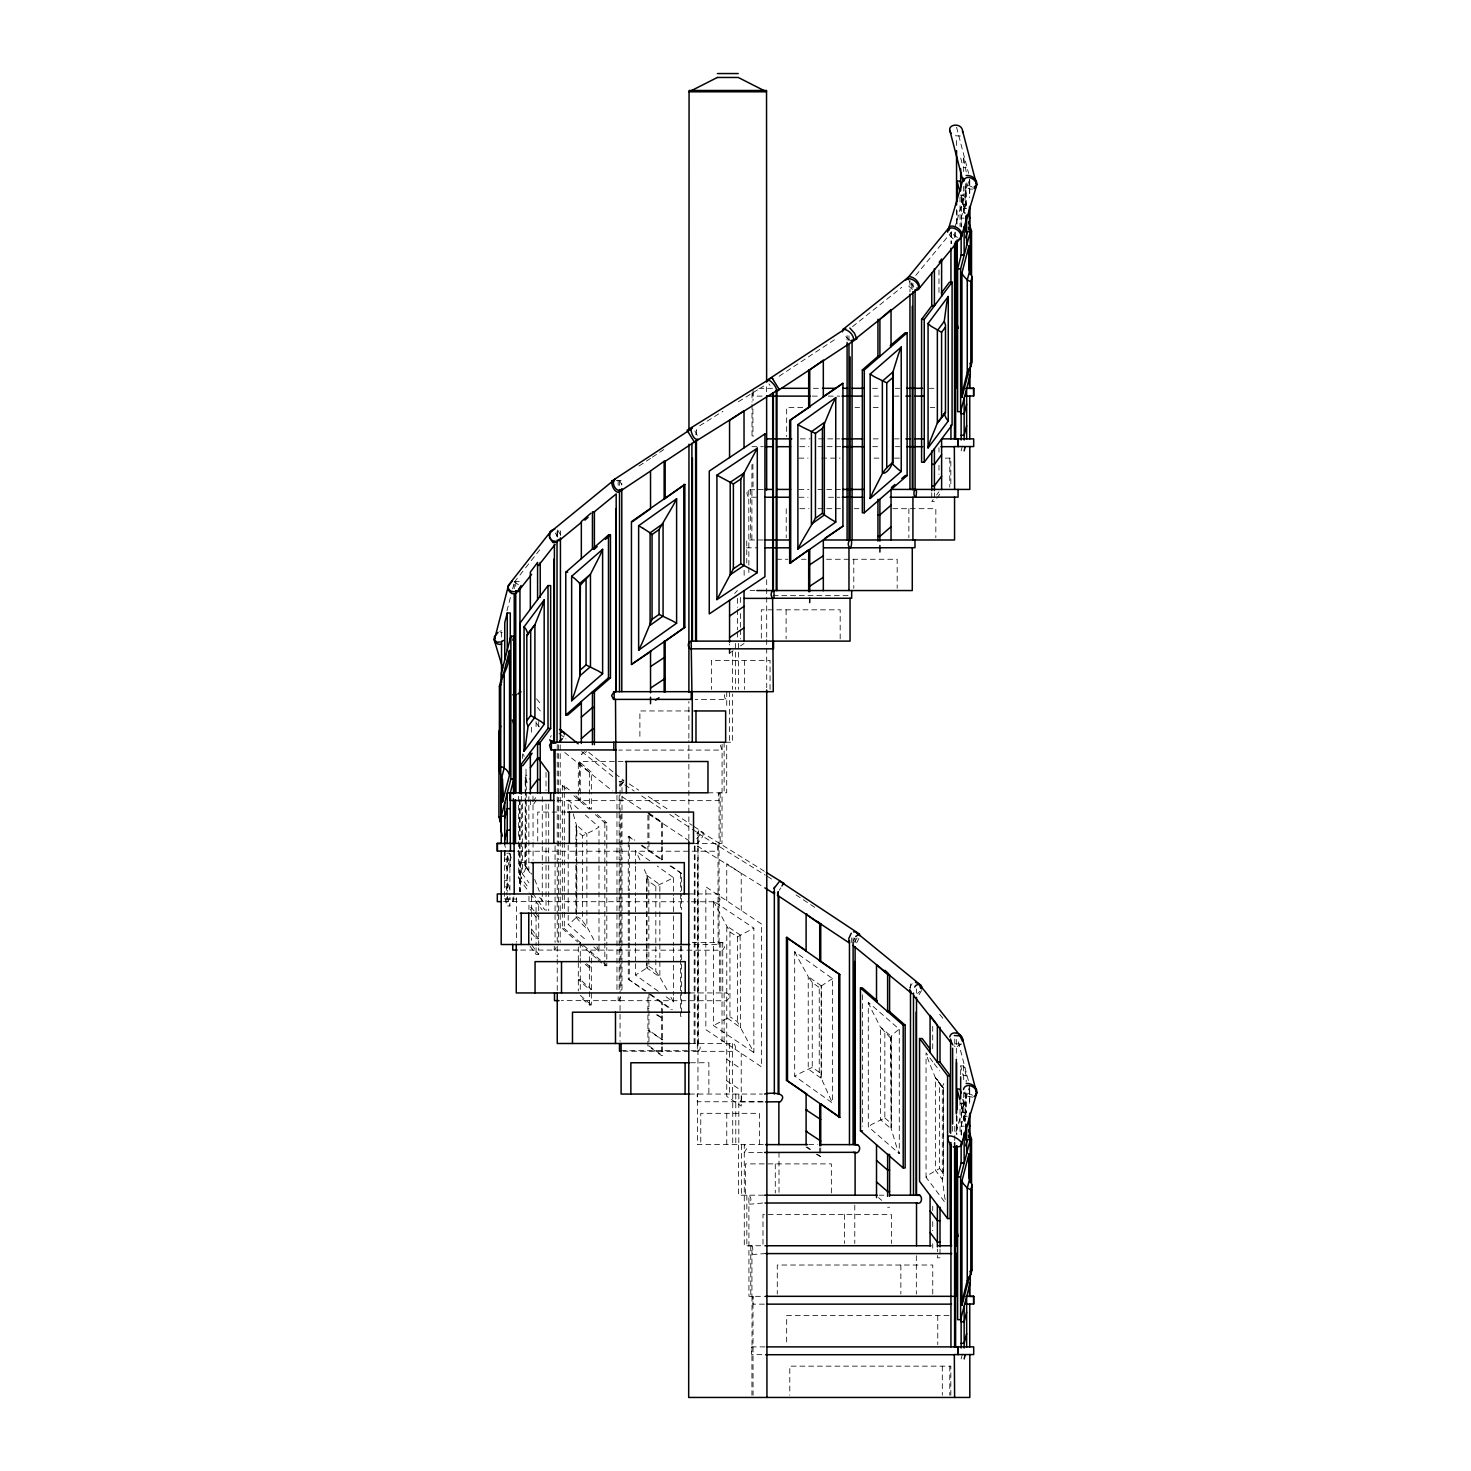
<?xml version="1.0" encoding="UTF-8"?>
<svg xmlns="http://www.w3.org/2000/svg" width="1471" height="1471" viewBox="0 0 1471 1471"><rect width="100%" height="100%" fill="white"/><g stroke="black" fill="none" stroke-linecap="round" stroke-linejoin="round"><path stroke-width="0.75" stroke-dasharray="5 3.75" d="M688.851 839.297L688.869 761.206M688.869 758.907L688.869 740.52M688.869 738.221L688.888 701.483M945.209 1199.509A160.56 122.35 43.3 0 1 944.695 1197.155L942.304 1179.374L942.304 1086.922L935.372 1077.71L943.518 1087.933L943.518 1176.524L942.304 1179.374L935.372 1170.162L935.372 1077.71L928.201 1059.929A160.56 122.35 43.3 0 1 926.73 1055.222M529.909 872.708L525.055 865.775L525.827 774.555L530.222 779.63M868.295 1002.266A160.56 90.779 55.1 0 0 871.384 1009.363L880.449 1027.144L891.5 1036.577L891.205 1128.735L896.538 1146.589A160.56 90.779 55.1 0 0 899.277 1153.687L868.295 1126.712L868.295 1002.266L899.277 1029.24L899.277 1153.687M575.878 839.72L576.356 824.882L586.874 834.094L586.874 926.565L593.788 939.73M720.275 745.153L722.096 750.081L618.721 750.081M724.284 694.588L724.946 698.357L726.748 699.516L695.158 699.516M620.707 996.842L618.795 1000.629M525.055 865.775L525.202 842.166M729.524 645.034L729.616 644.022M943.518 1087.933L943.518 1175.825M575.878 917.003C580.971 914.502 597.502 942.635 575.878 917.003L575.878 862.447M891.518 1036.687L890.543 1038.048L891.518 1127.613M646.799 891.408L646.909 875.447L643.011 866.474M794.689 951.7A160.56 48.359 60.4 0 0 798.348 958.798L808.223 976.579L808.223 1069.049L821.186 1078.243L821.259 985.809L821.259 1078.188L829.166 1096.024A160.56 48.359 60.4 0 0 832.623 1103.121L794.689 1076.147L794.689 951.7L832.623 978.675L832.623 1103.121M909.538 987.924L912.59 982.922M556.093 947.306L554.732 950.064M832.623 978.675A45.638 7.355 -26.7 0 0 828.063 981.378L819.237 987.482L819.237 1072.304L821.278 1078.022M506.943 610.87L512.055 591.085M512.625 588.896L514.335 582.295M961.133 226.865L961.133 218.131L963.652 208.459L966.649 208.459M961.133 450.917L962.641 445.125M961.133 1134.895L961.133 1126.161L963.652 1116.489L966.649 1116.489M961.133 1358.947L962.641 1353.136M954.605 228.336L969.095 179.977M955.911 1131.971L969.738 1085.8M734.673 593.457L737.486 590.551M857.097 937.891L854.725 941.992M921.49 990.516L919.118 994.635M623.447 781.561L620.137 787.206M853.364 940.962L854.835 937.891M858.972 938.406L856.618 942.874M563.503 737.155L564.184 735.647M764.405 871.237L698.89 830.582L696.978 833.763M550.411 737.155L551.276 735.629M779.17 890.396L780.88 887.84M697.144 833.303L698.89 830.582M513.085 901.631L513.839 896.85M696.739 838.819C706.852 825.617 703.874 838.58 696.684 843.545M532.759 801.658L536.363 796.822M536.602 800.04L532.998 804.876L530.351 804.876L530.351 796.142M934.398 492.748L934.398 501.482L931.75 501.482L935.372 496.646M936.567 495.047L938.976 491.81M936.806 498.264L940.429 493.429M514.225 582.295L518.491 576.871M519.907 575.069L524.154 569.645M525.588 567.843L529.836 562.437M531.252 560.616L539.765 549.786M919.798 991.38L917.647 993.44M961.574 1044.005L956.591 1046.745M915.789 275.426L951.663 231.83M573.249 813.941L576.356 824.882L576.356 917.352L571.723 921.765A45.638 13.901 -22.2 0 1 568.174 924.45L587.021 940.944M890.543 1038.048L880.449 1027.144L880.449 1119.596L891.04 1128.809L891.04 1036.356L895.71 1031.943A45.638 13.791 -22.3 0 1 899.277 1029.24M620.21 781.928L623.465 780.145M584.52 751.552L581.339 754.31L583.288 754.31L586.469 751.552M619.217 785.257L623.649 782.351M852.5 326.654L901.741 287.341M646.909 943.113L646.909 967.918L640.014 972.331A45.638 7.337 -26.7 0 1 635.454 975.016L658.934 991.711M729.561 653.179L733.165 650.77M740.409 645.934L744.032 643.507M937.376 1079.383L939.601 1083.649L939.601 1168.47L928.973 1174.593A45.638 18.59 -15.1 0 0 926.05 1177.278L945.007 1202.451M639.039 465.994L650.476 458.419M652.37 457.15L665.719 448.306M779.115 376.245L834.756 339.58M648.84 959.331L648.84 966.208L646.835 967.9L659.854 977.13L667.282 990.296M699.663 425.781L722.923 411.328M738.442 401.712L763.67 386.064M690.414 1043.491L732.503 1043.491C736.401 1043.914 736.401 1050.901 732.503 1051.324L697.953 1051.324C701.189 1049.981 701.005 1043.987 697.328 1043.491L697.419 860.37M582.479 890.819L582.479 835.785L594.854 829.681A45.638 13.901 -22.2 0 0 598.991 826.996L585.403 815.099M884.843 1033.083L884.843 1117.905L872.45 1124.028A45.638 13.791 -22.3 0 0 868.295 1126.712M727.41 1018.134L740.557 1027.677L753.869 1052.556L753.869 928.109L713.49 901.135L713.49 1025.581L753.869 1052.556M713.49 901.135L729.947 931.952L729.947 1016.774L713.49 1025.581M729.947 931.952L737.376 936.917L753.869 928.109M740.134 935.446L740.557 1027.677L737.376 1021.738L729.947 1016.774M646.799 875.668L648.84 881.386L655.827 886.351L668.514 880.246A45.638 7.337 -26.7 0 0 673.387 877.562L657.261 866.088M819.237 1072.304L812.249 1067.339L799.58 1073.462A45.638 7.355 -26.7 0 0 794.689 1076.147M765.012 1346.884L751.938 1346.884L751.185 1348.024L751.663 1354.57L763.32 1354.717M960.379 135.994L953.98 135.718M960.379 1044.005L953.98 1043.748M499.717 631.372L501.501 630.728M763.32 489.42L747.801 489.953L746.845 493.337L748.279 497.124L757.896 497.253M697.953 1051.324L623.281 1051.195M500.508 632.787L502.199 632.512M972.662 189.152L969.371 189.005L964.958 186.082M972.662 1097.164L967.716 1096.373L964.057 1092.659M966.19 171.942L963.67 157.893L960.673 157.893L962.678 165.635M963.192 167.565L966.19 167.565M960.673 195.036L963.67 195.036L967.146 208.386M960.784 195.496L963.799 195.496M963.119 204.432L966.116 204.432M961.133 218.131L964.149 218.131M758.834 388.307L772.477 388.307M813.408 388.307L820.23 388.307M872.542 388.307L879.364 388.307M895.269 388.307L899.811 388.307M929.378 388.307L933.92 388.307M762.125 396.122L753.005 396.122L752.968 393.217M812.323 396.122L819.163 396.122M828.283 396.122L839.702 396.122M873.921 396.122L878.481 396.122M894.46 396.122L899.02 396.122M802.706 407.559L786.672 407.559L786.672 436.63M855 407.559L859.56 407.559M873.222 407.559L878.242 407.559M930.168 407.559L934.729 407.559M800.334 438.873L810.098 438.873M818.556 438.873L825.396 438.873M827.677 438.873L839.776 438.873M873.222 438.873L878.555 438.873M894.46 438.873L899.094 438.873M751.938 446.688L763.32 446.688M799.746 446.688L808.866 446.688M817.968 446.688L824.808 446.688M827.07 446.688L840.75 446.688M872.616 446.688L879.456 446.688M895.398 446.688L899.939 446.688M798.882 458.125L808.057 458.125M821.774 458.125L840.07 458.125M874.013 458.125L878.923 458.125M894.497 458.125L899.498 458.125M945.228 458.125L950.836 458.125L950.836 487.195M616.147 480.373L621.792 480.373L621.792 484.97M798.882 489.42L808.866 489.42M817.931 489.42L840.75 489.42M798.937 497.253L808.057 497.253M828.559 497.253L839.959 497.253M799.819 508.69L808.921 508.69M818.005 508.69L840.732 508.69M854.228 508.69L858.899 508.69M892.768 508.69L935.832 508.69L935.832 537.761M763.32 539.986L746.753 539.986L746.753 562.97M746.422 547.819L757.822 547.819M776.541 559.256L787.923 559.256M801.53 559.256L806.145 559.256M826.537 559.256L897.181 559.256L897.181 588.326M514.225 581.505L519.943 581.505L517.424 580.015M750.045 590.551L755.542 590.551M773.047 595.645L849.889 595.645M501.537 632.07L501.537 638.966M689.531 710.953L639.885 710.953L639.885 740.005M725.644 742.248L732.448 742.248L732.448 693.981M623.134 761.518L579.556 761.518L579.556 790.571M580.273 762.53L580.273 799.672L578.305 799.672L578.305 762.53L580.273 762.53L591.324 772.201L591.324 794.046M578.305 762.53L589.356 772.201L591.324 772.201M619.144 781.634L621.994 781.634L621.994 859.726M562.345 790.24L562.345 785.698L564.312 785.698L569.259 790.037M707.974 792.814L726.711 792.814L726.711 744.547M578.82 800.132L580.806 800.132M557.472 800.647L719.043 800.647L718.069 796.73L719.043 792.814L719.08 944.511L690.395 944.511M565.783 812.066L537.742 812.066L537.742 841.136M595.35 814.603L604.838 822.896L606.806 822.896L606.806 895.453M647.902 813.095L662.557 822.767L662.557 844.611M628.264 890.672L628.264 836.264L634.828 840.198M693.521 843.379L722.004 843.379L722.096 742.248M648.546 850.698L649.594 850.698M517.222 851.213L717.995 851.213L717.995 843.379L718.105 944.511M506.888 853.217L509.904 853.217L509.904 895.085M661.123 859.634L662.152 859.634M641.172 845.439L661.509 859.91L662.557 859.91L662.557 846.8M520.201 862.631L529.413 862.631M669.967 865.923L681.625 873.461L681.625 896.133M518.656 841.706L518.656 877.985L521.322 877.985L529.137 888.613M688.63 893.945L719.08 893.945L719.981 899.811L719.08 901.778L687.196 901.778M505.344 899.038L516.431 899.038M503.523 901.631L684.934 901.778M504.884 898.266L506.888 906.007L509.904 906.007L509.904 897.273M562.345 842.387L562.345 928.55L564.312 928.55L601.713 961.28M692.234 942.378L722.739 942.378L724.578 947.306L722.739 950.192L518.436 950.064M530.13 946.368L536.069 954.422L538.717 954.422L538.717 947.876M598.035 959.791L604.838 965.748L606.806 965.748L606.806 947.6M628.264 942.837L628.264 979.098L646.118 991.068M689.807 992.943L726.711 992.943L728.531 994.083L729.211 997.853L726.711 1000.758L561.297 1000.629M589.356 1004.987L591.324 1004.987L591.324 952.197L589.356 952.197L589.356 1004.987L579.887 996.713M647.902 1008.757L648.95 1008.757M621.111 1050.717L697.953 1050.717M647.902 1014.935L647.902 1045.881L661.509 1055.553L662.557 1055.553L662.557 1046.819M690.506 1062.761L708.875 1062.761L708.875 1094.056M960.673 1074.657L960.673 1065.923L963.67 1065.923L966.19 1075.595L966.19 1082.141M966.19 1075.595L963.192 1075.595L960.673 1065.923M689.403 1094.056L762.401 1094.056M762.401 1101.761L697.217 1101.761L697.217 1094.056M763.302 1101.889L738.828 1101.889C742.708 1101.466 742.708 1094.498 738.828 1094.056L738.828 1144.622M960.784 1103.507L963.799 1103.507M963.119 1112.444L966.116 1112.444M961.133 1126.161L964.149 1126.161M763.302 1144.622L697.511 1144.622L697.511 1094.056M808.701 1144.622L817.508 1144.622M762.364 1152.455L744.271 1152.455L746.808 1148.538L744.271 1144.622L744.289 1245.753L762.989 1245.753L762.989 1214.458L891.371 1214.458L891.371 1243.528M816.313 1154.275L820.744 1156.684L820.744 1147.95M763.523 1195.188L738.571 1195.188L738.571 1144.622M879.125 1195.188L883.832 1195.188M762.677 1203.021C736.732 1205.632 756.848 1203.609 748.904 1195.188L748.941 1296.319L765.711 1296.319M887.62 1207.25L889.587 1207.25M765.711 1253.586C744.675 1254.873 755.818 1255.738 751.938 1245.753L751.938 1296.319M764.405 1304.152L753.005 1304.152L753.005 1296.319L753.06 1395.152M949.016 1315.589L786.672 1315.589L786.672 1344.641M972.552 187.222L965.785 184.022M972.552 1095.233L965.785 1092.052L965.84 1117.169M646.909 967.918L646.799 943.113M514.85 582.093L518.38 584.686M957.437 237.511L951.038 233.135M953.852 1045.807L955.157 1046.469M953.263 238.909L947.968 233.65M912.425 289.474L906.669 284.216M697.419 832.972L765.306 875.116M767.255 876.311L773.066 879.934M697.364 846.009L762.879 886.664M629.183 783.896L638.727 790.166M648.251 796.436L667.319 808.958M674.932 813.978L692.087 825.249M693.999 826.5L703.524 832.77M624.789 784.889L634.166 791.049M641.669 795.976L662.299 809.546M669.801 814.474L690.451 828.044M692.326 829.276L697.953 832.972M622.104 796.73L641.154 809.252M648.785 814.272L688.814 840.585M849.411 340.04L843.876 334.781M796.032 894.92L815.081 907.552M740.557 935.225L726.784 926.013L726.748 1096.447L741.237 1106.118L741.219 1053.328M726.748 1059.322L741.237 1068.976M726.748 1080.799L741.237 1090.471M648.95 813.095L662.557 822.767M642.22 845.439L662.557 859.91M671.015 865.923L681.625 873.461M628.264 836.264L633.799 840.198M635.454 864.157L635.454 850.587L649.998 860.921M821.259 985.809L808.223 976.579L812.249 982.518L819.237 987.482M648.84 966.208L655.827 971.173L659.854 977.13L659.854 943.297M666.161 996.86L673.387 1001.99L673.387 997.467M650.66 994.304L672.284 1009.658M628.264 979.098L645.07 991.068M649.612 994.304L671.236 1009.658M657.463 1014.788L662.557 1018.428L656.415 1014.788M807.156 1147.012L810.558 1149.439M817.343 1154.275L820.744 1156.684M806.108 1147.012L809.51 1149.439M648.95 1045.881L662.557 1055.553M557.583 529.983L560.616 534.984M588.731 752.343L613.481 772.257M615.246 773.672L624.09 780.788M558.98 733.257L565.949 738.865M581.67 751.516L614.823 778.196M564.772 752.527L612.488 790.938M913.804 286.422L910.954 283.701M884.843 1117.905L890.543 1122.869M878.463 1197.578L881.644 1200.336M575.86 795.793L591.324 809.344L591.324 796.234M597.318 814.603L606.806 822.896M562.345 785.698L567.291 790.037M573.874 795.793L589.356 809.344L589.356 796.234M568.192 809.068L568.192 800.022L578.508 809.068M575.878 826.077L576.816 830.821L582.479 835.785M593.861 946.938L598.991 951.424L598.991 826.996M603.404 962.77L606.806 965.748M562.345 928.55L577.643 941.936M579.335 943.426L596.343 958.301M586.58 963.707L591.324 967.863L589.356 967.863L584.612 963.707M580.273 995.315L591.324 1004.987M619.64 480.3L622.307 485.963M555.266 532.925L557.638 537.044M536.566 698.835L540.832 704.094M537.467 707.441L540.298 710.934M536.419 723.401L539.269 726.895M525.184 866.309L531.73 874.16M939.712 1014.31L943.867 1019.55M943.407 1087.4L942.304 1086.922L944.235 1082.509A45.638 18.59 -15.1 0 1 945.209 1081.167M932.853 1061.878L926.05 1052.831L926.05 1177.278M934.214 1063.698L939.675 1070.925M939.601 1083.649L943.352 1088.614M939.601 1168.47L943.352 1173.435M525.055 777.865L527.997 784.043M525.202 865.077L529.597 871.696M522.426 846.744L522.426 873.884L529.045 882.876M539.636 897.273L542.266 900.859L542.266 866.934M532.796 893.577L544.785 909.869M518.656 877.985L529.1 892.143M530.13 893.577L542.119 909.869M533.973 910.843L531.601 907.625L528.953 907.625L531.325 910.843M535.168 912.461L538.717 917.297L536.069 917.297L532.502 912.461M531.601 929.102L538.717 938.774L536.069 938.774L531.325 932.338M531.601 944.768L538.717 954.422M694.882 430.929L697.236 435.398M768.984 383.821L769.958 385.347M908.894 280.63L909.777 282.156M640.014 860.002L638.91 857.667A160.56 48.322 60.4 0 0 635.454 850.587M534.69 879.401L539.397 891.444M571.723 809.436L570.895 807.119A160.56 91.496 55 0 0 568.192 800.022M510.014 853.621L511.154 857.998M504.369 843.545L505.38 847.406M507.587 855.809L510.437 866.75L510.437 853.143M507.366 896.335L509.904 906.007M956.555 127.205L968.598 173.376M961.372 195.386L965.546 211.456M961.17 196.967L965.178 212.339M958.283 1041.836L968.598 1081.406M962.714 1099.389L967.146 1116.397M961.372 1135.079L961.372 1103.397L965.546 1119.486M965.178 1120.35L960.673 1103.066L963.67 1103.066L963.67 1092.126M964.516 213.185L962.291 202.483A160.56 139.432 18 0 1 961.629 197.758M964.516 1121.196L962.291 1110.495A160.56 139.432 18 0 1 961.372 1103.397M525.974 769.112L526.305 790.111M766.63 386.799L766.63 393.695M766.685 579.739L766.704 637.164M766.704 639.462L766.722 687.692M969.738 179.885L969.738 197.298M969.738 1087.915L969.738 1103.048M969.463 179.297L969.463 197.666M969.463 1089.606L969.463 1103.397M966.19 182.864L966.19 204.708L963.192 204.708L963.192 193.786M966.19 1093.063L966.19 1112.738L963.192 1112.738L963.192 1099.628M965.84 183.893L965.84 209.158M965.05 186.173L965.05 213.736M965.05 1091.905L965.05 1121.766M963.67 157.893L963.67 173.192M963.67 186.302L963.67 195.036M963.652 208.459L963.652 212.835M963.67 1065.923L963.67 1081.203M963.652 1116.489L963.652 1120.847M961.372 197.647L961.372 227.049M960.03 196.93L960.03 226.405M960.03 1100.418L960.03 1134.435M957.033 210.537L957.033 224.144M957.033 1116.287L957.033 1134.435M956.555 140.481L956.555 146.53M956.555 209.544L956.555 223.279M956.555 1115.275L956.555 1133.589M956.334 1039.464L956.334 1057.024M956.334 1116.14L956.334 1134.343M955.617 232.161L955.617 239.038M954.605 232.583L954.605 241.042M954.771 1039.041L954.771 1045.936M954.771 1126.326L954.771 1133.222M954.771 1135.52L954.771 1142.397M952.638 1126.326L952.638 1133.222M951.48 232.161L951.48 243.634M950.946 232.161L950.946 243.634M950.836 1395.207L950.836 1366.154L789.78 1366.154L789.78 1395.207M949.788 458.125L949.788 487.195M949.788 1366.154L949.788 1395.207M942.304 1366.154L942.304 1395.207M940.006 1249.081L940.006 1257.815L937.376 1257.815L937.376 1249.081M938.976 269.947L938.976 293.979M938.976 447.772L938.976 452.13M938.976 465.241L938.976 474.342M937.763 1315.589L937.763 1344.641M932.761 1294.094L932.761 1265.023L777.276 1265.023L777.276 1294.094M932.724 1026.28L932.724 1050.312M932.724 1206.275L932.724 1210.651M932.724 1221.574L932.724 1230.675M932.724 1243.767L932.724 1248.143M931.75 492.748L931.75 501.482M916.525 988.898L916.525 993.127M916.323 1255.701L916.323 1294.057M912.921 283.131L912.921 291.607M911.763 282.726L911.763 289.603M910.494 983.897L910.494 988.475M909.961 280.428L909.961 291.902M908.876 508.69L908.876 537.761M900.859 1265.023L900.859 1294.094M862.429 994.764L862.429 1126.271M855.111 938.333L855.111 942.58M854.78 1205.135L854.78 1243.491M853.787 559.256L853.787 588.326M853.106 937.91L853.106 942.506M851.727 937.91L851.727 942.506M848.969 335.811L848.969 342.173M847.094 335.572L847.094 340.169M844.575 1214.458L844.575 1243.528M840.18 638.892L840.18 609.821L761.316 609.821L761.316 638.892M831.354 1192.963L831.354 1163.892L745.429 1163.892L745.429 1195.188M819.715 1147.95L819.715 1156.684M812.249 982.518L812.249 1067.339M786.213 508.69L786.213 537.761M786.102 609.821L786.102 638.892M779.005 1152.326L779.005 1192.944M775.272 1163.892L775.272 1192.963M770.05 689.458L770.05 660.387L711.376 660.387L711.376 689.458M759.441 1144.622L759.441 1113.326L700.766 1113.326L700.766 1144.622M753.005 390.256L753.005 400.627M752.895 408.993L753.005 436.611M752.895 464.137L753.06 489.42M752.012 392.904L752.012 402.098M752.012 404.396L752.012 438.873M752.012 1296.319L752.012 1346.884M751.938 464.689L751.883 539.986M751.938 1346.884L751.938 1395.207M750.78 1245.753L750.78 1296.319M750.67 489.42L750.67 539.986M748.868 565.269L748.776 489.42M748.868 567.567L748.868 574.462M746.845 1195.188L746.845 1245.753M744.4 660.387L744.4 689.458M744.142 570.307L744.142 577.055M741.568 1144.622L741.568 1195.188M741.237 910.475L741.219 873.333L726.748 863.661L726.748 900.804M740.501 597.447L740.501 604.342M740.501 613.536L740.501 627.326M740.501 629.625L740.501 638.819M738.516 643.415L738.516 689.384M737.486 598.384L737.486 607.376M737.486 609.638L737.486 629.882M737.486 632.125L737.486 638.874M737.376 936.917L737.376 1021.738M735.794 1094.056L735.794 1144.622M735.463 643.415L735.463 689.384M732.742 1094.056L732.742 1144.622M732.429 651.193L732.429 689.439M732.503 1043.491L732.503 1094.056M729.451 691.683L729.451 742.248M729.506 1043.491L729.506 1094.056M726.748 691.683L726.748 708.507M726.766 1113.326L726.766 1144.622M724.137 742.248L724.137 792.814M724.118 992.943L724.118 1043.491M722.739 942.378L722.739 992.943M722.022 992.943L722.022 1043.491M720.845 942.378L720.845 992.943M720.165 792.814L720.165 843.379M719.668 942.378L719.668 992.943M698.578 1043.491L697.953 832.2L697.953 1094.056M697.328 1043.491L697.328 1051.195M696.445 434.405L696.445 429.808L695.618 434.405M695.029 845.972L695.029 1043.491M694.33 845.972L694.11 1043.491M681.625 898.413L681.625 909.74M681.625 946.018L681.625 961.887M681.625 964.149L681.625 1016.314L680.595 1016.314L680.595 959.625M680.595 873.461L680.595 891.61M680.595 893.872L680.595 909.74M680.595 946.018L680.595 957.364M673.387 877.562L673.387 895.655M673.387 897.917L673.387 913.748M673.387 916.01L673.387 945.43M673.387 947.692L673.387 995.205M662.557 1013.684L662.557 1002.762L661.509 1002.762L661.509 1013.684M662.557 1015.873L662.557 1044.631M661.509 822.767L661.509 844.611M661.509 846.8L661.509 859.91M661.509 1015.873L661.509 1044.631M661.509 1046.819L661.509 1055.553M659.854 891.426L659.854 884.659L646.909 875.447L646.909 891.242M659.854 893.688L659.854 909.464M659.854 911.726L659.854 941.035M655.827 886.351L655.827 890.948M655.827 893.228L655.827 909.28M655.827 911.579L655.827 957.419M655.827 959.717L655.827 971.173M648.95 815.283L648.95 839.316M648.95 841.504L648.95 850.238L647.902 850.238L647.902 845.862M648.84 881.386L648.84 940.999M648.84 943.297L648.84 957.051M648.95 993.09L648.95 1008.389M648.95 1010.577L648.95 1041.523M647.902 815.283L647.902 843.674M647.902 997.467L647.902 1012.765M646.909 893.485L646.909 909.28M646.909 911.524L646.909 940.852M646.799 893.669L646.799 909.391M646.799 911.652L646.799 940.87M635.454 866.419L635.454 895.821M635.454 898.101L635.454 913.932M635.454 916.194L635.454 945.596M635.454 947.876L635.454 961.446M635.454 963.707L635.454 975.016M629.294 836.264L629.294 890.672M629.294 892.952L629.294 940.557M629.294 942.837L629.294 979.098M628.264 892.952L628.264 940.557M621.994 862.024L621.994 990.645M621.038 814.382L621.038 844.133M621.038 846.432L621.038 864.746M621.038 867.026L621.038 990.645M620.063 781.634L620.063 813.298M620.063 815.578L620.063 945.191M620.063 947.453L620.063 992.943M620.063 996.786L620.063 1041.247M619.53 480.373L619.53 487.269M619.144 795.406L619.144 859.726M619.144 862.024L619.144 990.645M618.151 480.373L618.151 487.269M618.133 996.786L618.133 1000.629M616.974 795.406L616.974 859.726M616.974 862.024L616.974 990.645M606.806 897.715L606.806 913.601M606.806 915.863L606.806 945.338M604.838 822.896L604.838 890.911M604.838 893.191L604.838 909.06M604.838 911.321L604.838 940.796M604.838 943.076L604.838 965.748M589.356 772.201L589.356 794.046M582.479 893.099L582.479 909.152M582.479 911.45L582.479 920.607M580.273 942.525L580.273 957.823M580.273 958.191L580.273 990.958M578.305 946.901L578.305 962.199M578.305 962.549L578.305 990.958M576.816 830.821L576.816 839.996M576.816 842.295L576.816 911.064M575.878 842L575.878 860.186M568.192 845.273L568.192 924.45M564.312 785.698L564.312 790.24M564.312 792.501L564.312 840.125M564.312 842.387L564.312 928.55M562.345 792.501L562.345 840.125M560.433 535.536L560.433 530.939L557.031 530.939L557.031 537.834M560.212 744.841L560.212 859.689M560.212 861.988L560.212 942.378M558.447 744.841L558.447 859.689M558.447 861.988L558.447 942.378M557.435 530.939L557.435 537.834M557.233 744.547L557.233 942.378M557.233 946.221L557.233 956.941M557.233 959.202L557.233 990.682M555.063 845.899L555.063 859.689M555.063 861.988L555.063 942.378M554.236 946.221L554.236 950.064M548.701 804.085L548.701 910.641M546.035 772.33L546.035 790.479M546.035 804.085L546.035 910.641M542.266 796.786L542.266 844.299M542.266 846.561L542.266 864.654M538.717 721.636L538.717 728.2M538.717 945.688L538.717 901.631L536.069 901.631L536.069 945.688M536.069 721.636L536.069 730.37M536.069 947.876L536.069 954.422M532.998 796.142L533.072 839.904M533.072 842.166L533.072 860.204M531.601 727.262L531.601 735.996M531.601 896.335L531.601 909.446M531.601 911.634L531.601 940.392M528.861 796.694L528.861 870.041M528.953 896.335L528.953 909.446M526.305 792.354L526.305 839.72M526.305 841.982L526.305 866.787L524.503 871.2A45.638 18.737 -14.7 0 1 522.426 873.884M525.202 780.255L525.202 839.867M522.426 753.979L522.426 758.503M522.426 803.754L522.426 844.483M521.322 796.363L521.322 839.426M521.322 841.706L521.322 877.985M520.311 862.631L520.311 891.702M520.127 799.783L520.201 891.702M519.576 799.783L519.576 891.647M518.656 796.363L518.656 839.426M516.468 897.788L516.468 942.249M515.751 581.505L515.751 588.4M514.225 584.41L514.225 588.639M512.809 897.788L512.809 901.631M507.366 856.655L507.366 891.959M506.888 857.575L506.888 895.085M506.888 897.273L506.888 906.007M504.369 856.655L504.369 896.335M596.969 946.68A160.56 91.496 55 0 1 598.991 951.424M670.96 997.246A160.56 48.322 60.4 0 1 673.387 1001.99M541.604 898.487A160.56 123.307 42.6 0 1 542.266 900.859M523.547 754.2A160.56 123.307 42.6 0 1 524.044 756.554M507.366 859.193L504.369 859.193L506.888 868.865L509.904 868.865L507.366 859.193M507.366 880.688L504.369 880.688L506.888 890.36L509.904 890.36L507.366 880.688M580.273 979.668L578.305 979.668L589.356 989.339L591.324 989.339L580.273 979.668M648.95 1030.233L647.902 1030.233L662.557 1039.905L648.95 1030.233M761.518 924.027L705.841 886.829L705.841 1029.663L761.518 1066.861L761.518 924.027"/><path stroke-width="1.5" d="M688.851 841.596L688.685 1397.45L969.812 1397.45L969.812 1354.57M688.888 692.289L688.961 444.224M688.961 430.433L689.072 90.485L766.538 90.485L766.63 382.203M859.671 935.685L859.45 934.03L779.667 881.147L774.04 888.337M549.143 536.032L550.062 532.318L615.246 479.031M965.84 388.307L973.655 388.307L973.655 395.993L969.463 395.993M965.84 1296.319L973.655 1296.319L973.655 1304.023L969.463 1304.023M514.225 851.065L497.345 851.065L497.345 843.379L693.521 843.379L693.521 812.066L567.53 812.066M544.178 599.892A160.56 122.755 -43 0 1 542.045 606.99L534.911 624.77L534.911 717.223L528.034 726.435L525.699 744.216A160.56 122.755 -43 0 1 524.062 751.313L544.178 724.339L544.178 599.892L524.062 626.867L524.062 751.313M947.563 232.124L963.395 178.101L963.744 181.025M958.357 239.718C967.403 235.323 951.535 222.305 947.637 230.726M961.151 237.107L976.909 184.482C977.296 179.094 971.246 174.773 966.171 175.509M953.263 1146.939C980.054 1148.079 934.784 1122.373 951.553 1145.946M961.151 1145.137L976.909 1092.512C977.296 1087.124 971.246 1082.803 966.171 1083.52M928.072 447.92A160.56 122.626 -43.1 0 1 930.205 440.822L937.358 423.06L937.358 330.589L944.253 321.377L946.607 303.596A160.56 122.626 -43.1 0 1 948.262 296.498L928.072 323.473L928.072 447.92L948.262 420.945L948.262 296.498M512.46 580.824L508.304 586.083L494.679 638.708C493.741 642.625 498.191 645.383 501.629 644.096M508.304 586.083C507.219 590.864 513.379 593.181 516.909 590.809M501.262 851.213L501.188 944.511L689.476 944.511M526.986 635.674L534.911 624.77L526.82 634.792L526.802 722.886L528.034 726.435M945.301 412.137L937.358 423.06L945.467 413.02L945.485 324.926L944.253 321.377M561.205 732.172L561.095 730.112L559.495 729.451M949.255 227.49L949.291 230.064M848.602 938.903L851.268 933.239M510.272 641.374L510.272 612.984L507.256 612.984L504.755 622.656L504.755 659.78M509.922 794.303L513.875 778.986L513.875 636.152L510.878 636.152L501.262 673.35L501.262 682.415M502.567 801.879A160.56 139.469 -17.9 0 0 502.953 794.781L502.126 778.674L499.405 771.061L499.405 686.24C501.629 676.053 508.561 668.606 508.617 657.555A160.56 139.469 -17.9 0 0 509.554 650.458L509.554 774.904L502.567 801.879L502.567 779.244M502.567 677.432L509.554 650.458M512.809 640.271L513.875 636.152M499.405 771.061C498.264 762.714 506.373 768.634 508.231 772.201A45.638 21.182 5.3 0 1 509.554 774.904M501.868 777.001L504.24 767.788L504.24 675.336M505.399 811.808L504.259 816.184L501.262 816.184L510.878 778.986L510.878 636.152M504.755 818.299L507.256 808.627L510.272 808.627M504.755 839.794L507.256 830.122L510.272 830.122M970.29 363.135L970.29 374.48L960.618 411.678L957.621 411.678L957.621 268.825L961.207 254.998L964.222 254.998M965.675 237.806L967.274 231.627L970.29 231.627L960.618 268.825L960.618 411.678M968.654 369.019A45.638 21.182 5.3 0 0 968.966 370.379L961.942 397.354L961.942 272.926L968.966 245.951L968.966 270.829M968.966 245.951A160.56 139.451 -18 0 0 968.58 253.03L969.665 270.811L967.256 280.023L967.256 372.494L962.88 390.256A160.56 139.451 -18 0 0 961.942 397.354M967.256 372.494L970.823 366.536L970.823 281.715L972.11 276.75L969.665 270.811M970.823 366.536L972.11 361.572L972.11 276.75M966.649 404.12L964.149 413.792L961.133 413.792M966.649 425.597L964.149 435.269L961.133 435.269M964.149 450.917L965.141 447.055M970.29 1271.165L970.29 1282.491L960.618 1319.689L957.621 1319.689L957.621 1176.855L961.207 1163.009L964.222 1163.009M965.675 1145.835L967.274 1139.657L970.29 1139.657L960.618 1176.855L960.618 1319.689M968.654 1277.049A45.638 21.182 5.3 0 0 968.966 1278.409L961.942 1305.384L961.942 1180.937L968.966 1153.963L968.966 1178.859M968.966 1153.963A160.56 139.451 -18 0 0 968.58 1161.06L969.665 1178.841L967.256 1188.053L967.256 1280.505L962.88 1298.286A160.56 139.451 -18 0 0 961.942 1305.384M967.256 1280.505L970.823 1274.566L970.823 1189.745L972.11 1184.78L969.665 1178.841M970.823 1274.566L972.11 1269.602L972.11 1184.78M966.649 1312.132L964.149 1321.804L961.133 1321.804M966.649 1333.627L964.149 1343.299L961.133 1343.299M964.149 1358.947L965.141 1355.085M963.468 181.558C965.803 171.427 982.518 182.514 974.096 188.619M949.751 1036.963C951.149 1029.902 961.869 1033.028 962.604 1039.022L976.321 1091.647L976.027 1094.571L974.096 1096.649M963.468 1089.588C964.866 1082.527 975.586 1085.653 976.321 1091.647M580.365 585.109L590.459 574.205L579.409 583.748L580.365 585.109L579.887 675.869L590.459 666.657L590.459 574.205L599.524 556.424A160.56 90.834 -55.1 0 0 602.614 549.327L571.649 576.301L571.649 700.748L602.614 673.773L602.614 549.327M892.456 462.703C874.179 477.854 888.539 475.427 892.456 462.703L892.952 371.942L882.361 381.154L882.361 473.607L873.278 491.388A160.56 90.448 -55.2 0 0 870.17 498.485L901.227 471.511L901.227 347.064L870.17 374.039L870.17 498.485M845.751 328.456L767.77 379.831L767.77 381.246M775.585 391.268C779.06 389.686 771.466 380.309 767.77 379.831M776.798 391.396L856.692 338.771L854.504 333.255L849.833 327.996M972.11 1269.602L970.253 1271.238M499.405 686.24L501.004 684.677M494.679 638.708L495.194 637.164M521.065 585.55L518.399 589.816M519.153 589.154L517.829 591.875L531.601 574.334M692.271 428.337L611.807 481.091C611.292 485.136 614.161 491.958 618.372 492.399L650.495 471.088M691.168 428.466C690.34 432.051 694.404 441.226 697.971 439.112M797.889 549.051A160.56 49.131 -60.3 0 1 801.53 541.953L815.449 518.233L822.418 513.269L822.418 428.447L832.292 404.727A160.56 49.131 -60.3 0 1 835.749 397.63L797.889 424.604L797.889 549.051L835.749 522.076L835.749 397.63M676.605 498.761A160.56 48.194 -60.4 0 1 672.946 505.859L659.045 529.578L652.058 534.543L652.058 619.365L642.11 643.084A160.56 48.194 -60.4 0 1 638.635 650.182L676.605 623.208L676.605 498.761L638.635 525.735L638.635 650.182M976.909 184.482L974.133 187.074M976.376 1093.688L976.909 1092.512M716.91 599.616L733.385 568.799L740.814 563.834L740.814 479.013L757.289 448.195L716.91 475.17L716.91 599.616L757.289 572.642L757.289 448.195M766.336 872.432L783.675 883.207L783.142 884.126M614.418 479.693C610.759 483.941 617.82 494.569 621.976 488.685M625.432 761.518L707.974 761.518L707.974 792.814L510.529 792.814L509.683 794.763L510.29 800.5L553.832 800.5M777.515 893.118L778.288 891.849M781.947 885.928L783.675 883.207M958.265 446.559L958.265 438.873L957.989 446.559M958.265 1354.57L958.265 1346.884L957.989 1354.57M554.751 529.321C547.525 529.56 548.058 541.604 555.303 541.163M905.934 280.115L949.88 226.589M915.716 290.412L918.731 288.868C919.338 283.278 912.939 278.203 907.607 278.699M918.088 289.75L962.052 236.243C962.659 230.653 956.26 225.578 950.928 226.074M538.754 744.363L550.65 728.421L550.65 585.587L548.003 585.587L520.238 622.785L520.127 792.887M526.986 720.496L530.682 715.531L530.682 630.71M548.003 585.587L548.003 728.421L520.238 765.619L522.885 765.619L532.134 753.226M530.351 767.733L537.577 758.061L540.225 758.061M530.351 789.228L537.577 779.556L540.225 779.556M939.215 262.243L941.624 259.025L941.624 296.167M941.348 293.023L949.439 282.193L952.086 282.193L952.086 425.027L924.248 462.225L921.6 462.225L921.6 319.391L931.952 305.545L934.6 305.545M924.248 462.225L924.248 319.391L952.086 282.193M941.587 417.102L941.587 332.281L945.301 327.316M941.624 454.686L934.398 464.358L931.75 464.358M941.624 476.163L934.398 485.835L931.75 485.835M855.736 936.494L859.45 934.03M550.871 531.252L509.518 583.877C505.141 588.4 511.283 596.674 516.707 592.868M538.496 565.563L555.027 544.509M914.668 987.059C916.507 982.885 922.942 984.081 921.784 988.972M562.437 738.699L559.458 741.421M558.061 540.243L559.164 539.25M590.864 513.232L581.339 521.525L581.339 558.649M584.888 520.146L588.051 517.369M581.394 703.156L567.732 715.053L565.783 715.053L565.783 572.219L608.479 535.021L610.447 535.021L610.447 677.855L593.365 692.731M593.879 549.437L597.189 546.55M605.464 539.342L610.447 535.021M500.784 726.122L498.926 731.841L498.926 816.662L500.967 824.017M580.365 669.93L586.065 664.966L586.065 580.144M565.783 715.053L608.479 677.855L610.447 677.855M581.339 717.168L592.445 707.496L594.394 707.496M581.339 738.663L592.445 728.991L594.394 728.991M890.212 345.74L905.18 332.759L907.129 332.759L907.129 475.593L864.286 512.791L862.337 512.791L862.337 369.957L878.279 356.111L880.228 356.111M862.337 369.957L864.286 369.957L907.129 332.759M886.756 467.668L886.756 382.846L892.456 377.882M891.463 487.508L894.901 484.529M901.741 478.571L905.18 475.593L907.129 475.593M891.04 505.233L879.897 514.905L877.948 514.905M891.04 526.728L879.897 536.4L877.948 536.4M694.055 710.953L725.644 710.953L725.644 742.248L551.386 742.248L549.566 745.153L550.89 749.934L616.11 749.934M854.78 339.415L919.522 287.691C919.945 282.432 914.282 276.732 909.096 276.64L843.177 329.265L842.46 331.858M498.007 632.383L494.44 636.649L494.091 639.572L502.677 668.073M521.047 691.738L517.81 693.999M915.881 497.124C918.548 482.286 910.862 492.675 915.385 497.124M558.759 540.887L581.376 522.389M593.567 512.441L616.184 493.943L616.147 691.683L616.257 508.561M550.062 532.318L551.882 531.38M557.031 542.303L552.931 542.578L549.437 537.577M971.467 362.638L970.253 363.208M664.138 461.287L664.138 498.43L665.168 498.43L665.168 461.287L664.138 461.287L650.531 470.959L650.531 508.102M664.267 641.908L684.842 627.29L684.842 484.455L631.445 521.653L631.445 664.487L651.175 651.212M632.493 521.653L650.182 509.076M664.524 498.871L684.842 484.455M823.447 396.435L842.92 383.324L842.92 526.158L789.651 563.356L789.651 420.522L810.135 406.676M789.651 420.522L842.92 383.324M815.449 518.233L815.449 433.412L822.418 428.447M652.058 619.365L659.045 614.4L659.045 529.578M631.445 664.487L684.842 627.29M789.651 563.356L808.296 550.08M825.084 538.129L842.92 526.158M650.531 666.602L665.168 656.93M823.319 555.799L808.682 565.471M650.531 688.097L665.168 678.425M823.319 577.294L808.682 586.966M655.625 700.122L659.026 697.695M733.385 568.799L733.385 483.977L740.814 479.013M729.561 616.036L744.032 606.365M729.561 637.531L744.032 627.86M663.715 462.317L697.732 439.774M851.672 590.551L851.672 598.256L772.606 598.256L773.268 691.683L614.161 691.683L611.605 695.599L613.499 699.387L692.289 699.387M850.863 547.69C854.338 532.576 844.207 543.571 850.201 547.69M779.042 389.208L694.404 442.109L689.899 434.901L687.104 430.268L771.889 377.624L772.9 379.169M611.807 481.091L613.701 481.477M501.979 641.374L503.689 640.363M850.054 598.256L850.054 641.117L691.168 641.117C687.582 641.577 687.288 647.461 690.414 648.821L773.544 648.821L773.544 641.117M774.003 598.256L774.003 590.551C770.418 590.993 770.105 596.913 773.25 598.256M960.379 237.64L961.409 237.125M954.366 1035.547L959.938 1035.823L962.457 1041.082M856.692 338.771L855.478 338.643M764.975 1203.021L917.003 1202.892M552.839 741.016L550.632 741.163L549.749 739.748M774.665 892.842L773.323 892.051M764.626 1152.455L855.754 1152.326M779.63 1101.761L765.527 1101.889M556.038 743.076L553.096 743.223L551.184 740.63M500.195 642.018L496.867 642.165L494.091 639.572M516.027 694.643L512.699 694.79M918.915 288.206L916.727 288.077M843.177 329.265C848.381 329.357 854.044 335.075 853.621 340.316L850.808 340.702M853.529 931.842L855.662 931.97L920.883 985.257M717.37 73.55L738.24 73.55M957.033 201.472L957.033 181.062L960.03 181.062L961.115 185.181M957.621 268.825L960.618 268.825M921.6 319.391L924.248 319.391M781.579 388.307L808.866 388.307M822.51 388.307L836.153 388.307M842.975 388.307L847.517 388.307M852.077 388.307L863.44 388.307M906.632 388.307L922.556 388.307M969.738 388.436L973.655 388.436M766.685 396.122L810.043 396.122M841.982 396.122L862.521 396.122M905.86 396.122L910.42 396.122M914.98 396.122L924.119 396.122M965.178 396.122L969.738 396.122L969.738 438.873M766.685 438.873L791.784 438.873M841.982 438.873L862.576 438.873M905.86 438.873L910.494 438.873M914.98 438.873L924.193 438.873M942.359 438.873L973.692 438.873L973.692 446.559L954.33 446.559L954.605 489.42M954.33 439.002L957.989 439.002M765.6 446.688L772.422 446.688M776.982 446.688L790.644 446.688M843.012 446.688L863.514 446.688M906.78 446.688L922.722 446.688M940.944 446.688L954.605 446.688M765.545 489.42L772.422 489.42M776.945 489.42L790.644 489.42M842.975 489.42L863.514 489.42M890.801 489.42L969.812 489.42L969.812 446.559M912.425 489.567L915.385 489.567M764.736 497.253L789.817 497.253M842.239 497.253L862.76 497.253M890.12 497.253L912.921 497.253L912.921 539.986M764.736 539.986L789.817 539.986M823.778 539.986L954.55 539.986L954.55 497.124M848.307 540.133L850.201 540.133M764.644 547.819L789.725 547.819M823.907 547.819L848.969 547.819L848.969 590.551M565.783 572.219L567.732 572.219M756.866 590.551L912.277 590.551L912.277 547.69M744.216 598.384L773.36 598.384M613.499 691.811L615.503 691.811M548.003 728.421L550.65 728.421M550.89 742.377L553.923 742.377M510.878 778.986L513.875 778.986M513.986 792.943L507.256 792.979L507.256 843.582M497.363 843.508L501.262 843.508M530.921 862.631L684.309 862.631L684.309 893.945M688.63 893.945L497.308 893.945L497.308 901.631L501.482 901.631M520.164 913.197L681.22 913.197L681.22 944.511M806.108 951.369L806.108 914.226L807.156 914.226M819.715 923.898L820.744 923.898L820.744 961.041L819.715 961.041L819.715 923.898L806.108 914.226M819.31 960.747L839.812 974.593L839.812 1117.427L786.452 1080.229L786.452 937.395L805.943 950.505M517.13 950.064L512.735 950.064L512.735 944.29M786.452 937.395L839.812 974.593M887.62 974.464L889.587 974.464L889.587 1011.607L887.62 1011.607L887.62 974.464L876.514 964.792L876.514 1001.935M887.289 1011.313L889.256 1011.313L905.143 1025.158L905.143 1167.992L903.194 1167.992L860.461 1130.794L860.461 987.96L862.429 987.96L877.341 1000.942M689.973 992.943L516.266 992.943L516.266 944.29M559.035 1000.629L554.512 1000.629L554.512 992.943M689.623 1012.195L572.476 1012.195L572.476 1043.491M860.461 987.96L903.194 1025.158L905.143 1025.158M950.211 1143.739L950.211 1218.558L947.581 1218.558L919.559 1181.36L919.559 1038.526L922.188 1038.526L930.352 1049.338M690.009 1043.491L557.252 1043.491L557.252 992.943M621.093 1051.195L619.493 1051.195L619.493 1043.491M937.156 1061.878L939.785 1061.878L950.211 1075.724L950.211 1132.413M689.403 1062.761L630.857 1062.761L630.857 1094.056M919.559 1038.526L947.581 1075.724L950.211 1075.724M786.452 1080.229L806.182 1093.523M957.033 1109.483L957.033 1089.092L960.03 1089.092L961.115 1093.21M689.403 1094.056L621.093 1094.056L621.093 1043.491M764.589 1094.056C769.333 1092.512 789.339 1092.089 780.365 1101.761L778.876 1101.761L778.876 1144.622M807.156 1094.222L806.108 1094.222L806.108 1144.824M807.156 1109.87L806.108 1109.87L820.744 1119.541M860.461 1130.794L862.429 1130.794M807.156 1131.364L806.108 1131.364L820.744 1141.036M765.527 1144.622L807.395 1144.622M819.696 1144.622L857.097 1144.622C862.116 1146.148 859.156 1155.618 853.419 1152.326M855.754 1144.769L857.758 1144.769M889.587 1170.107L887.62 1170.107L876.514 1160.435M957.621 1176.855L960.618 1176.855M889.587 1191.602L887.62 1191.602L876.514 1181.93M764.571 1195.188L877.139 1195.188M890.139 1195.188L919.54 1195.188C923.071 1196.953 921.71 1205.374 916.525 1202.892M917.003 1195.335L920.037 1195.335M940.006 1220.673L937.376 1220.673L930.077 1211.001M940.006 1242.168L937.376 1242.168L930.077 1232.496M764.975 1245.753L931.014 1245.753M938.59 1245.753L951.682 1245.753M954.771 1245.753L956.334 1245.753L956.334 1145.707M954.771 1253.457L956.591 1253.457L956.334 1296.319M765.711 1253.586L951.737 1253.586M765.655 1296.319L956.665 1296.319M969.738 1296.447L973.655 1296.447M766.685 1304.152L951.498 1304.152M965.178 1304.152L969.738 1304.152L969.738 1346.884M766.685 1346.884L973.692 1346.884L973.692 1354.57L954.33 1354.57L954.605 1397.45M954.33 1347.013L957.989 1347.013M765.6 1354.717L954.605 1354.717M968.598 228.483L971.54 231.149L971.54 274.709M968.598 1136.513L971.54 1139.179L971.54 1182.739M561.15 731.51L563.558 732.172L564.423 734.231M915.403 982.26L919.265 984.191L920.699 988.457M848.969 547.819L914.98 547.69L914.98 539.986M615.503 699.387L616.11 792.814M500.784 818.299L498.926 816.662M912.921 497.253L958.062 497.124L958.062 489.42M553.923 749.934L554.402 792.814M815.449 433.412L802.761 427.307A45.638 7.465 26.6 0 1 797.889 424.604M659.045 614.4L671.714 620.505A45.638 7.318 26.7 0 1 676.605 623.208M513.986 800.5L514.225 893.945M716.91 475.17L733.385 483.977M740.814 563.834L757.289 572.642M886.756 382.846L874.344 376.741A45.638 13.735 22.4 0 1 870.17 374.039M586.065 664.966L598.458 671.07A45.638 13.809 22.3 0 1 602.614 673.773M643.213 528.42L650.108 532.851L650.108 625.304L663.072 616.092L663.072 523.639L649.998 532.907L652.058 534.543M764.81 887.859L774.445 893.853M822.418 513.269L824.44 514.905L811.404 524.172L811.404 431.72L824.33 422.508L824.33 514.96L831.189 519.392A45.638 7.465 26.6 0 0 835.749 522.076M777.332 895.214L849.116 942.837M941.587 332.281L930.978 326.176A45.638 18.627 15 0 1 928.072 323.473M530.682 715.531L541.273 721.636A45.638 18.645 14.9 0 1 544.178 724.339M817.343 921.471L820.744 923.898M821.131 1104.151L839.812 1117.427M560.451 729.579L578.14 743.793M852.996 945.467L912.167 993.826M884.825 970.308L887.988 973.085M970.823 281.715L967.256 280.023L963.284 275.61A45.638 21.182 5.3 0 1 961.942 272.926M970.823 1189.745L967.256 1188.053L963.284 1183.622A45.638 21.182 5.3 0 1 961.942 1180.937M920.662 985.938L961.041 1036.816M913.748 995.702L951.351 1043.068M779.189 389.466L771.889 377.624M538.515 758.503L548.701 772.33L548.701 792.74M952.748 1044.815L951.424 1042.093M910.972 992.19L909.666 989.468M951.241 133.456C944.529 124.355 961.648 121.541 962.604 130.993L976.321 183.618M950.34 1040.034L951.241 1041.486M856.49 932.632L857.078 933.625M849.503 942.617L848.62 940.355M968.598 221.937L971.54 231.149M968.598 1129.949L971.54 1139.179M512.404 719.944L513.434 723.916L513.434 794.193M502.438 836.116L500.728 829.552L500.692 681.275M949.825 130.459L962.972 180.896M968.69 214.306L969.72 218.26M957.033 181.062L959.717 191.377M968.525 227.343L969.076 229.458M958.173 328.29L957.033 323.914L957.033 240.012M968.69 1122.336L969.72 1126.29M957.033 1089.092L959.717 1099.389M968.525 1135.355L969.076 1137.488M958.173 1236.302L957.033 1231.926L957.033 1145.762M944.253 413.847L946.147 418.26A45.638 18.627 15 0 0 948.262 420.945M528.034 633.964L526.177 629.551A45.638 18.645 14.9 0 0 524.062 626.867M908.214 278.056L908.379 279.233M962.604 130.993L962.659 132.519M962.604 1039.022L962.659 1040.549M956.665 388.307L956.555 241.593M766.63 395.993L766.667 490.156M766.722 689.991L766.943 1397.45M973.655 388.307L973.655 395.993M973.655 1296.319L973.655 1304.023M970.235 226.185L970.29 274.709M970.235 1134.215L970.29 1182.739M969.738 206.4L969.738 232.639M969.738 374.572L969.738 388.307M969.738 1113.198L969.738 1141.698M969.738 1282.583L969.738 1296.319M969.463 206.859L969.463 232.124M969.463 374.517L969.463 388.307M969.463 1114.871L969.463 1140.135M969.463 1282.547L969.463 1296.319M966.649 215.023L966.649 245.602M966.649 388.454L966.649 439.075M966.649 1125.223L966.649 1153.613M966.649 1296.484L966.649 1347.087M965.84 216.035L965.84 232.124M965.84 1124.065L965.84 1140.135M964.149 226.865L964.149 255.274L961.133 255.274L961.133 235.617M964.149 398.126L964.149 439.994M964.149 1132.707L964.149 1163.285L961.133 1163.285L961.133 1143.629M964.149 1306.156L964.149 1348.024M961.133 409.048L961.133 439.994M961.133 1314.89L961.133 1348.024M960.673 168.816L960.673 190.66M960.673 1076.846L960.673 1098.69M956.555 150.575L956.555 204.965M956.555 1062.632L956.555 1112.995M956.555 1147.325L956.555 1245.753M956.334 1059.304L956.334 1113.878M955.617 241.336L955.617 438.873M955.617 1147.067L955.617 1346.884M954.605 243.322L954.532 438.873M954.605 1142.71L954.605 1346.884M952.638 1048.235L952.638 1124.028M950.946 248.231L950.946 282.689M950.946 425.082L950.946 438.873M950.946 1142.471L950.946 1346.884M950.615 1039.041L950.615 1133.222M950.615 1144.695L950.615 1245.753M947.581 1075.724L947.581 1218.558M941.624 439.02L941.624 489.641M940.006 1027.218L940.006 1062.172L937.376 1062.172L937.376 1025.03L930.077 1015.358L930.077 1052.501M940.006 1207.213L940.006 1246.893M937.376 1205.025L937.376 1246.893M934.398 268.697L934.398 305.839L931.75 305.839L931.75 273.073M934.398 448.692L934.398 490.56M931.75 450.88L931.75 490.56M930.077 1195.353L930.077 1245.955M916.525 997.375L916.525 1195.188M916.525 1203.021L916.525 1245.753M916.194 1012.066L916.194 1195.188M915.109 289.603L915.109 489.42M913.491 993.072L913.491 1195.188M912.921 291.607L912.921 489.42M912.296 306.299L912.296 489.42M910.494 990.774L910.494 1195.188M909.961 294.2L909.961 489.42M903.194 1025.158L903.194 1167.992M891.04 346.733L891.04 309.59L879.897 319.262L879.897 356.405L877.948 356.405L877.948 319.262M891.04 489.586L891.04 540.188M889.587 1196.328L889.587 1154.459L887.62 1154.459L887.62 1196.328M879.897 499.257L879.897 541.126M879.897 545.502L879.897 552.048M877.948 499.257L877.948 541.126M876.514 1144.787L876.514 1197.578M864.286 369.957L864.286 512.791M855.111 946.809L855.111 1144.622M855.111 1152.455L855.111 1195.188M854.651 961.501L854.651 1144.622M853.106 942.506L853.106 1144.622M852.077 340.169L852.077 539.986M850.109 356.865L850.109 539.986M849.466 940.208L849.466 1144.622M848.969 344.435L848.969 539.986M847.094 342.467L847.094 539.986M838.783 974.593L838.783 1117.427M823.319 397.299L823.319 360.156L809.73 369.828L809.73 406.971L808.682 406.971L808.682 369.828M823.319 540.151L823.319 590.754M820.744 1103.894L820.744 1145.762M819.715 1103.894L819.715 1145.762M809.73 591.691L809.73 549.823L808.682 549.823L808.682 591.691M809.73 598.256L809.73 602.614M790.699 420.522L790.699 563.356M787.5 937.395L787.5 1080.229M778.876 896.244L778.876 1094.056M778.159 891.941L778.159 1094.056M776.982 390.734L776.982 590.551M776.247 390.734L776.247 590.551M774.334 887.344L774.334 1094.056M773.36 392.739L773.36 590.551M772.716 393.033L772.716 590.551M744.032 447.864L744.032 410.722L729.561 420.393L729.561 457.536M744.032 590.717L744.032 641.319M729.561 600.389L729.561 642.257M729.561 648.803L729.561 653.179M696.445 441.3L696.445 641.117M695.985 710.953L695.985 742.248M695.618 441.3L695.618 641.117M692.418 457.996L692.418 641.117M692.289 691.683L692.289 742.248M691.903 443.304L691.903 641.117M691.903 691.683L691.168 641.117M691.223 691.683L691.223 699.387M685.229 992.943L685.229 961.629L535.058 961.629L535.058 992.943M685.081 1062.761L685.081 1094.056M683.794 484.455L683.794 627.29M665.168 691.885L665.168 641.282L664.138 641.282L664.138 691.885M650.531 650.954L650.531 692.823M650.531 697.199L650.531 703.745M626.333 761.518L626.333 792.814M621.792 489.567L621.792 691.683M619.53 489.567L619.53 691.683M615.485 1012.195L615.485 1043.491M614.161 691.683L614.161 699.387M613.848 742.248L613.848 749.934M608.479 535.021L608.479 677.855M594.394 744.639L594.394 691.848L592.445 691.848L592.445 744.639M581.339 701.52L581.339 743.388M569.369 812.066L569.369 843.379M561.517 961.629L561.517 992.943M560.433 537.834L560.433 742.248M557.031 540.133L557.031 742.248M555.063 749.438L555.063 793.071M554.402 544.417L554.402 742.248M553.96 559.127L553.96 742.248M553.832 792.814L553.832 843.379M551.386 742.248L551.386 749.934M550.614 792.814L550.614 800.5M540.225 562.418L540.225 597.373M540.225 793.016L540.225 742.414L537.577 742.414L537.577 793.016M537.577 599.543L537.577 562.418L530.351 572.09L530.351 609.215M533.146 862.631L533.146 893.945M530.351 752.086L530.351 793.954M528.751 913.197L528.751 944.511M521.322 764.607L521.322 794.083M521.212 913.197L521.212 944.511M519.943 588.4L519.943 792.814M519.576 689.531L519.576 792.887M515.751 590.698L515.751 792.814M515.457 694.128L515.457 792.887M515.457 799.783L515.457 843.416M514.225 594.983L514.335 792.814M513.434 798.735L513.434 844.078M510.529 792.814L510.529 800.5M510.455 843.379L510.455 851.065M510.272 792.979L510.272 843.582M507.256 612.984L507.256 650.108M504.755 802.651L504.755 844.519M504.755 851.065L504.755 855.442M501.537 641.264L501.537 682.599M501.262 843.379L501.262 775.162L501.262 816.184M500.214 817.03L500.214 821.627M497.345 843.379L497.345 851.065M901.227 347.064A160.56 90.448 -55.2 0 0 898.487 354.162L892.952 371.942L892.952 464.413L897.659 468.826A45.638 13.735 22.4 0 0 901.245 471.511M638.635 525.735A45.638 7.318 26.7 0 1 643.213 528.42M571.649 576.301A45.638 13.809 22.3 0 1 575.216 578.986L579.887 583.417L579.887 675.869L574.37 693.65A160.56 90.834 -55.1 0 1 571.649 700.748M764.938 433.89L709.261 471.088L709.261 613.922L764.938 576.724L764.938 433.89M743.995 473.074L730.204 482.286L730.204 574.738L743.995 565.526L743.995 473.074M717.37 77.467L689.145 91.79L766.465 91.79L738.24 77.467L717.37 77.467M594.394 511.853L592.445 511.853L592.445 548.977L594.394 548.977L594.394 511.853"/></g></svg>
